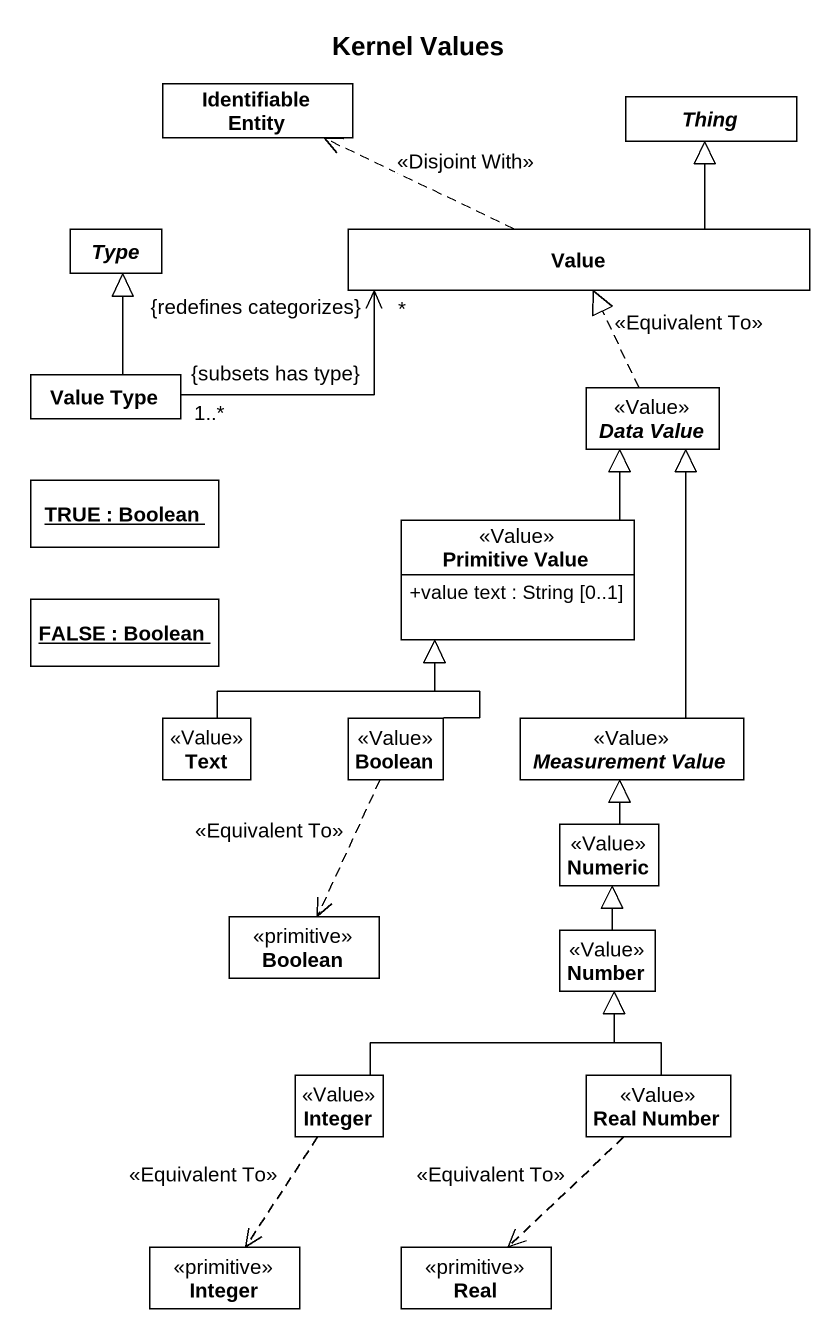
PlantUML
@startuml
title Kernel Values
hide circle
hide empty members
skinparam classAttributeIconSize 0
class "Identifiable Entity" as Identifiable_Entity
abstract class Thing
abstract class Type
class Value
class "Value Type" as Value_Type
abstract class "Data Value" as Data_Value <<Value>>
object "TRUE : Boolean" as TRUE
class "Primitive Value" as Primitive_Value <<Value>> {
  +value text : String [0..1]
}
object "FALSE : Boolean" as FALSE
class Text <<Value>>
class Boolean <<Value>>
abstract class "Measurement Value" as Measurement_Value <<Value>>
class Numeric <<Value>>
class "Boolean" as Boolean_2 <<primitive>>
class Number <<Value>>
class Integer <<Value>>
class "Real Number" as Real_Number <<Value>>
class "Integer" as Integer_2 <<primitive>>
class Real <<primitive>>
Value .left.> Identifiable_Entity : <<Disjoint With>>
Value -up-|> Thing
Value_Type -up-|> Type
Value_Type "1..*\n{subsets has type}" -right-> "*\n{redefines categorizes}" Value
Data_Value .up.|> Value : <<Equivalent To>>
Primitive_Value -up-|> Data_Value
Text -right-|> Primitive_Value
Boolean -up-|> Primitive_Value
Boolean ..> Boolean_2 : <<Equivalent To>>
Measurement_Value -up-|> Data_Value
Numeric -up-|> Measurement_Value
Number -up-|> Numeric
Integer -right-|> Number
Integer ..> Integer_2 : <<Equivalent To>>
Real_Number -up-|> Number
Real_Number ..> Real : <<Equivalent To>>
@enduml
